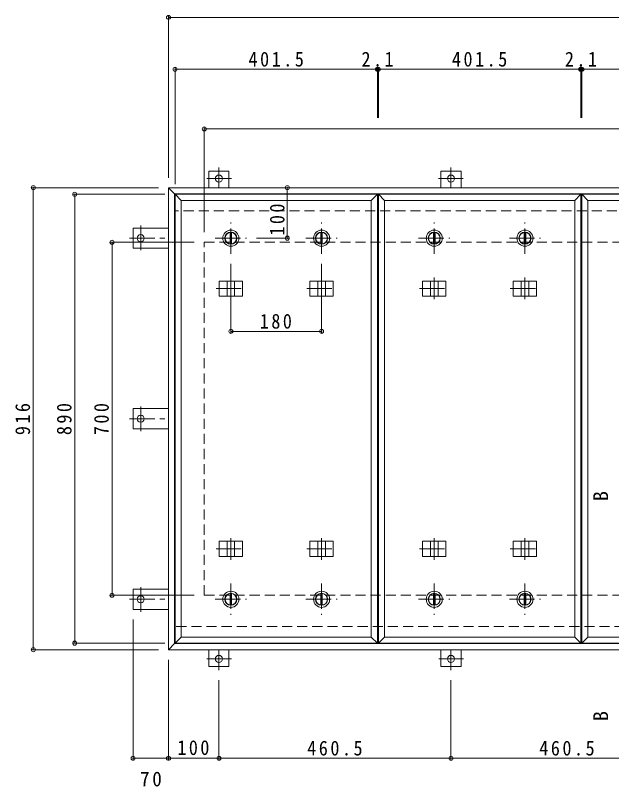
# Model space of a CAD drawing. Units: millimetres at full size, sheet at 1:10. Extents: x -2686 to 2781, y -1962 to 1858.
# Drawn here: x -2686 to -1503, y -248 to 1281 of the extents above; entities that cross this region are included whole.
import ezdxf
from ezdxf.enums import TextEntityAlignment as Align

# ---------------------------------------------------------------- set-up
doc = ezdxf.new("R2010")
doc.units = ezdxf.units.MM
doc.header["$LTSCALE"] = 10
doc.header["$PDMODE"] = 32
doc.header["$PDSIZE"] = 8
doc.linetypes.add('CHAIN1', pattern=[8, 5, -1, 1, -1])
doc.linetypes.add('DASHED2', pattern=[3, 2, -1])
for name, color, linetype, lineweight in [('0-1_躯体', 2, 'DASHED2', 9), ('0-2_仕上', 4, 'Continuous', 9), ('0-3_建具', 4, 'Continuous', 9), ('0-5_寸法', 7, 'Continuous', 9), ('0-C', 2, 'Continuous', 9), ('0-E', 3, 'Continuous', 9), ('0-F', 7, 'Continuous', 9)]:
    doc.layers.add(name, color=color, linetype=linetype, lineweight=lineweight)
doc.styles.add('ＭＳ ゴシック', font='')
doc.styles.get('ＭＳ ゴシック').set_extended_font_data('MS Gothic')

msp = doc.modelspace()

# ---------------------------------------------------------------- linework, layer by layer
at = {"layer": '0-1_躯体'}
for p, q in [((-352.35, 892.92), (-2370.35, 892.92)), ((-2311.35, 830.92), (-411.35, 830.92)), ((-2311.35, 130.92), (-2311.35, 830.92)), ((-2311.35, 130.92), (-411.35, 130.92)), ((-756.97, 68.92), (-2370.35, 68.92))]:
    msp.add_line(p, q, dxfattribs=at)
at = {"layer": '0-2_仕上'}
for p, q in [((-2369.35, 35.92), (-2369.35, 925.92)), ((-1967.85, 35.92), (-1967.85, 925.92)), ((-1965.72, 35.92), (-1965.72, 925.92)), ((-1564.22, 35.92), (-1564.22, 925.92)), ((-1562.1, 35.92), (-1562.1, 925.92)), ((-2357.35, 47.92), (-2357.35, 913.92)), ((-1979.85, 47.92), (-1979.85, 913.92)), ((-1953.72, 47.92), (-1953.72, 913.92)), ((-1576.22, 47.92), (-1576.22, 913.92)), ((-1550.1, 47.92), (-1550.1, 913.92))]:
    msp.add_line(p, q, dxfattribs=at)
for points in [[(-1979.85, 913.92), (-1967.85, 925.92), (-2369.35, 925.92)], [(-1979.85, 913.92), (-2357.35, 913.92), (-2369.35, 925.92)], [(-1576.22, 913.92), (-1564.22, 925.92), (-1965.72, 925.92)], [(-1576.22, 913.92), (-1953.72, 913.92), (-1965.72, 925.92)], [(-1172.6, 913.92), (-1160.6, 925.92), (-1562.1, 925.92)], [(-1172.6, 913.92), (-1550.1, 913.92), (-1562.1, 925.92)], [(-2357.35, 47.92), (-2369.35, 35.92), (-1967.85, 35.92)], [(-2357.35, 47.92), (-1979.85, 47.92), (-1967.85, 35.92)], [(-1953.72, 47.92), (-1965.72, 35.92), (-1564.22, 35.92)], [(-1953.72, 47.92), (-1576.22, 47.92), (-1564.22, 35.92)], [(-1550.1, 47.92), (-1562.1, 35.92), (-1160.6, 35.92)], [(-1550.1, 47.92), (-1172.6, 47.92), (-1160.6, 35.92)]]:
    msp.add_lwpolyline(points, dxfattribs=at)
at = {"layer": '0-3_建具', "color": 2}
for p, q in [((-2382.35, 938.92), (-2370.35, 926.92)), ((-340.35, 938.92), (-2382.35, 938.92)), ((-2382.35, 22.92), (-2382.35, 938.92)), ((-352.35, 926.92), (-2370.35, 926.92)), ((-2370.35, 34.92), (-2370.35, 926.92)), ((-2382.35, 22.92), (-2370.35, 34.92)), ((-352.35, 34.92), (-2370.35, 34.92)), ((-340.35, 22.92), (-2382.35, 22.92))]:
    msp.add_line(p, q, dxfattribs=at)
at = {"layer": '0-3_建具'}
for p, q in [((-2281.69, 753.92), (-2281.69, 723.92)), ((-2281.69, 753.92), (-2235.51, 753.92)), ((-2266.1, 753.92), (-2266.1, 723.92)), ((-2251.1, 753.92), (-2251.1, 723.92)), ((-2235.51, 753.92), (-2235.51, 723.92)), ((-2101.69, 753.92), (-2101.69, 723.92)), ((-2101.69, 753.92), (-2055.51, 753.92)), ((-2086.1, 753.92), (-2086.1, 723.92)), ((-2071.1, 753.92), (-2071.1, 723.92)), ((-2055.51, 753.92), (-2055.51, 723.92)), ((-1878.06, 753.92), (-1878.06, 723.92)), ((-1878.06, 753.92), (-1831.88, 753.92)), ((-1862.47, 753.92), (-1862.47, 723.92)), ((-1847.47, 753.92), (-1847.47, 723.92)), ((-1831.88, 753.92), (-1831.88, 723.92)), ((-1698.06, 753.92), (-1698.06, 723.92)), ((-1698.06, 753.92), (-1651.88, 753.92)), ((-1682.47, 753.92), (-1682.47, 723.92)), ((-1667.47, 753.92), (-1667.47, 723.92)), ((-1651.88, 753.92), (-1651.88, 723.92)), ((-2281.69, 723.92), (-2235.51, 723.92)), ((-2101.69, 723.92), (-2055.51, 723.92)), ((-1878.06, 723.92), (-1831.88, 723.92)), ((-1698.06, 723.92), (-1651.88, 723.92)), ((-2281.69, 207.92), (-2281.69, 237.92)), ((-2281.69, 237.92), (-2235.51, 237.92)), ((-2266.1, 207.92), (-2266.1, 237.92)), ((-2251.1, 207.92), (-2251.1, 237.92)), ((-2235.51, 207.92), (-2235.51, 237.92)), ((-2101.69, 207.92), (-2101.69, 237.92)), ((-2101.69, 237.92), (-2055.51, 237.92)), ((-2086.1, 207.92), (-2086.1, 237.92)), ((-2071.1, 207.92), (-2071.1, 237.92)), ((-2055.51, 207.92), (-2055.51, 237.92)), ((-1878.06, 207.92), (-1878.06, 237.92)), ((-1878.06, 237.92), (-1831.88, 237.92)), ((-1862.47, 207.92), (-1862.47, 237.92)), ((-1847.47, 207.92), (-1847.47, 237.92)), ((-1831.88, 207.92), (-1831.88, 237.92)), ((-1698.06, 207.92), (-1698.06, 237.92)), ((-1698.06, 237.92), (-1651.88, 237.92)), ((-1682.47, 207.92), (-1682.47, 237.92)), ((-1667.47, 207.92), (-1667.47, 237.92)), ((-1651.88, 207.92), (-1651.88, 237.92)), ((-2281.69, 207.92), (-2235.51, 207.92)), ((-2101.69, 207.92), (-2055.51, 207.92)), ((-1878.06, 207.92), (-1831.88, 207.92)), ((-1698.06, 207.92), (-1651.88, 207.92))]:
    msp.add_line(p, q, dxfattribs=at)
at = {"layer": '0-3_建具', "linetype": 'CHAIN1'}
for p, q in [((-2258.6, 761.04), (-2258.6, 717.8)), ((-2078.6, 761.04), (-2078.6, 717.8)), ((-1854.97, 761.04), (-1854.97, 717.8)), ((-1674.97, 761.04), (-1674.97, 717.8)), ((-2288.01, 738.92), (-2229.19, 738.92)), ((-2108.01, 738.92), (-2049.19, 738.92)), ((-1884.38, 738.92), (-1825.56, 738.92)), ((-1704.38, 738.92), (-1645.56, 738.92)), ((-2258.6, 200.81), (-2258.6, 244.04)), ((-2078.6, 200.81), (-2078.6, 244.04)), ((-1854.97, 200.81), (-1854.97, 244.04)), ((-1674.97, 200.81), (-1674.97, 244.04)), ((-2288.01, 222.92), (-2229.19, 222.92)), ((-2108.01, 222.92), (-2049.19, 222.92)), ((-1884.38, 222.92), (-1825.56, 222.92)), ((-1704.38, 222.92), (-1645.56, 222.92))]:
    msp.add_line(p, q, dxfattribs=at)
at = {"layer": '0-C', "linetype": 'CHAIN1'}
for p, q in [((-2258.6, 807.92), (-2258.6, 869.92)), ((-2078.6, 807.92), (-2078.6, 869.92)), ((-1854.97, 807.92), (-1854.97, 869.92)), ((-1674.97, 807.92), (-1674.97, 869.92)), ((-2289.6, 838.92), (-2227.6, 838.92)), ((-2109.6, 838.92), (-2047.6, 838.92)), ((-1885.97, 838.92), (-1823.97, 838.92)), ((-1705.97, 838.92), (-1643.97, 838.92)), ((-2258.6, 153.92), (-2258.6, 91.92)), ((-2078.6, 153.92), (-2078.6, 91.92)), ((-1854.97, 153.92), (-1854.97, 91.92)), ((-1674.97, 153.92), (-1674.97, 91.92)), ((-2289.6, 122.92), (-2227.6, 122.92)), ((-2109.6, 122.92), (-2047.6, 122.92)), ((-1885.97, 122.92), (-1823.97, 122.92)), ((-1705.97, 122.92), (-1643.97, 122.92))]:
    msp.add_line(p, q, dxfattribs=at)
at = {"layer": '0-C'}
for p, q in [((-2260.1, 850.33), (-2260.1, 827.52)), ((-2257.1, 850.33), (-2257.1, 827.52)), ((-2080.1, 850.33), (-2080.1, 827.52)), ((-2077.1, 850.33), (-2077.1, 827.52)), ((-1856.47, 850.33), (-1856.47, 827.52)), ((-1853.47, 850.33), (-1853.47, 827.52)), ((-1676.47, 850.33), (-1676.47, 827.52)), ((-1673.47, 850.33), (-1673.47, 827.52)), ((-2260.1, 111.52), (-2260.1, 134.33)), ((-2257.1, 111.52), (-2257.1, 134.33)), ((-2080.1, 111.52), (-2080.1, 134.33)), ((-2077.1, 111.52), (-2077.1, 134.33)), ((-1856.47, 111.52), (-1856.47, 134.33)), ((-1853.47, 111.52), (-1853.47, 134.33)), ((-1676.47, 111.52), (-1676.47, 134.33)), ((-1673.47, 111.52), (-1673.47, 134.33))]:
    msp.add_line(p, q, dxfattribs=at)
for centre, radius in [((-2258.6, 838.92), 16), ((-2258.6, 838.92), 12), ((-2258.6, 838.92), 11.5), ((-2078.6, 838.92), 16), ((-2078.6, 838.92), 12), ((-2078.6, 838.92), 11.5), ((-1854.97, 838.92), 16), ((-1854.97, 838.92), 12), ((-1854.97, 838.92), 11.5), ((-1674.97, 838.92), 16), ((-1674.97, 838.92), 12), ((-1674.97, 838.92), 11.5), ((-2258.6, 122.92), 16), ((-2078.6, 122.92), 16), ((-1854.97, 122.92), 16), ((-1674.97, 122.92), 16), ((-2258.6, 122.92), 12), ((-2258.6, 122.92), 11.5), ((-2078.6, 122.92), 12), ((-2078.6, 122.92), 11.5), ((-1854.97, 122.92), 12), ((-1854.97, 122.92), 11.5), ((-1674.97, 122.92), 12), ((-1674.97, 122.92), 11.5)]:
    msp.add_circle(centre, radius, dxfattribs=at)
at = {"layer": '0-E', "linetype": 'CHAIN1'}
for p, q in [((-2282.35, 979.28), (-2282.35, 939.12)), ((-1821.85, 979.28), (-1821.85, 939.12)), ((-2257.51, 957.12), (-2306.39, 957.12)), ((-1846.69, 957.12), (-1797.8, 957.12)), ((-2437.55, 863.76), (-2437.55, 814.88)), ((-2459.71, 838.92), (-2382.35, 838.92)), ((-2437.55, 456.08), (-2437.55, 504.97)), ((-2459.71, 480.92), (-2382.35, 480.92)), ((-2437.55, 98.08), (-2437.55, 146.97)), ((-2459.71, 122.92), (-2382.35, 122.92)), ((-2282.35, -17.43), (-2282.35, 22.72)), ((-1821.85, -17.43), (-1821.85, 22.72)), ((-2257.51, 4.72), (-2306.39, 4.72)), ((-1797.01, 4.72), (-1845.89, 4.72))]:
    msp.add_line(p, q, dxfattribs=at)
at = {"layer": '0-E'}
for p, q in [((-2302.35, 938.92), (-2302.35, 972.12)), ((-2262.35, 972.12), (-2302.35, 972.12)), ((-2262.35, 938.92), (-2262.35, 972.12)), ((-1841.85, 938.92), (-1841.85, 972.12)), ((-1841.85, 972.12), (-1801.85, 972.12)), ((-1801.85, 938.92), (-1801.85, 972.12)), ((-2382.35, 858.92), (-2452.55, 858.92)), ((-2452.55, 858.92), (-2452.55, 818.92)), ((-2382.35, 818.92), (-2452.55, 818.92)), ((-2382.35, 500.92), (-2452.55, 500.92)), ((-2452.55, 460.92), (-2452.55, 500.92)), ((-2382.35, 460.92), (-2452.55, 460.92)), ((-2382.35, 142.92), (-2452.55, 142.92)), ((-2452.55, 102.92), (-2452.55, 142.92)), ((-2382.35, 102.92), (-2452.55, 102.92)), ((-2302.35, 22.92), (-2302.35, -10.28)), ((-2262.35, 22.92), (-2262.35, -10.28)), ((-1841.85, 22.92), (-1841.85, -10.28)), ((-1801.85, 22.92), (-1801.85, -10.28)), ((-2262.35, -10.28), (-2302.35, -10.28)), ((-1801.85, -10.28), (-1841.85, -10.28))]:
    msp.add_line(p, q, dxfattribs=at)
for centre in [(-2282.35, 957.12), (-1821.85, 957.12), (-2437.55, 838.92), (-2437.55, 480.92), (-2437.55, 122.92), (-2282.35, 4.72), (-1821.85, 4.72)]:
    msp.add_circle(centre, 7, dxfattribs=at)
at = {"layer": '0-F'}
for p, q in [((-2382.35, 1279.64), (-2382.35, 958.92)), ((-2382.35, 1276.64), (-340.35, 1276.64)), ((-2369.35, 1176.84), (-2369.35, 945.92)), ((-2369.35, 1173.84), (-1967.85, 1173.84)), ((-1967.85, 1176.84), (-1967.85, 1077.25)), ((-1967.85, 1173.84), (-1965.72, 1173.84)), ((-1965.72, 1176.84), (-1965.72, 1077.25)), ((-1965.72, 1173.84), (-1564.22, 1173.84)), ((-1564.22, 1176.84), (-1564.22, 1077.25)), ((-1564.22, 1173.84), (-1562.1, 1173.84)), ((-1562.1, 1176.84), (-1562.1, 1077.25)), ((-1562.1, 1173.84), (-1160.6, 1173.84)), ((-2311.35, 1058.64), (-2311.35, 850.92)), ((-2311.35, 1055.64), (-411.35, 1055.64)), ((-2653.72, 938.92), (-2402.35, 938.92)), ((-2650.72, 938.92), (-2650.72, 22.92)), ((-2146.71, 938.92), (-2146.71, 838.92)), ((-2571.4, 925.92), (-2389.35, 925.92)), ((-2568.4, 35.92), (-2568.4, 925.92)), ((-2497.47, 830.92), (-2331.35, 830.92)), ((-2494.47, 130.92), (-2494.47, 830.92)), ((-2143.71, 838.92), (-2207.6, 838.92)), ((-2258.6, 651.17), (-2258.6, 787.92)), ((-2078.6, 651.17), (-2078.6, 787.92)), ((-2258.6, 654.17), (-2078.6, 654.17)), ((-2497.47, 130.92), (-2331.35, 130.92)), ((-2452.55, -195.32), (-2452.55, 82.92)), ((-2571.4, 35.92), (-2389.35, 35.92)), ((-2653.72, 22.92), (-2402.35, 22.92)), ((-2382.35, -195.32), (-2382.35, 2.92)), ((-2282.35, -195.32), (-2282.35, -37.43)), ((-1821.85, -195.32), (-1821.85, -37.43)), ((-2452.55, -192.32), (-2382.35, -192.32)), ((-2382.35, -192.32), (-2282.35, -192.32)), ((-2282.35, -192.32), (-1821.85, -192.32)), ((-1821.85, -192.32), (-1361.35, -192.32))]:
    msp.add_line(p, q, dxfattribs=at)
for p in [(-2382.35, 1276.64), (-2369.35, 1173.84), (-1967.85, 1173.84), (-1965.72, 1173.84), (-1564.22, 1173.84), (-1562.1, 1173.84), (-2311.35, 1055.64), (-2650.72, 938.92), (-2146.71, 938.92), (-2568.4, 925.92), (-2146.71, 838.92), (-2494.47, 830.92), (-2258.6, 654.17), (-2078.6, 654.17), (-2494.47, 130.92), (-2568.4, 35.92), (-2650.72, 22.92), (-2452.55, -192.32), (-2382.35, -192.32), (-2282.35, -192.32), (-1821.85, -192.32)]:
    msp.add_point(p, dxfattribs=at)

# ---------------------------------------------------------------- texts
at = {"layer": '0-5_寸法', "color": 2, "style": 'ＭＳ ゴシック'}
for p in [(-1501.21, 317.46), (-1501.21, -118.73)]:
    msp.add_text('B', height=29.33, rotation=90, dxfattribs=at).set_placement(p, align=Align.BOTTOM_LEFT)
at = {"layer": '0-F', "color": 2, "char_height": 29.33, "attachment_point": 7, "style": 'ＭＳ ゴシック'}
for s, insert in [('\\T1.28;\\W0.9;401.5', (-2223.6, 1178.84)), ('\\T1.27;\\W0.9;2.1', (-1999.29, 1178.84)), ('\\T1.28;\\W0.9;401.5', (-1819.97, 1178.84)), ('\\T1.27;\\W0.9;2.1', (-1595.66, 1178.84)), ('\\T1.27;\\W0.9;180', (-2201.1, 659.17)), ('\\T1.27;\\W0.9;100', (-2364.85, -186.32)), ('\\T1.28;\\W0.9;460.5', (-2107.1, -187.32)), ('\\T1.28;\\W0.9;460.5', (-1646.6, -187.32)), ('\\T1.27;\\W0.95;70', (-2438.7, -248.5))]:
    msp.add_mtext(s, dxfattribs=dict(at, insert=insert))
at = {"layer": '0-F', "color": 2, "char_height": 29.33, "attachment_point": 7, "rotation": 90, "style": 'ＭＳ ゴシック'}
for s, insert in [('\\T1.27;\\W0.9;100', (-2151.71, 844)), ('\\T1.27;\\W0.9;916', (-2656.72, 448.42)), ('\\T1.27;\\W0.9;890', (-2574.4, 448.42)), ('\\T1.27;\\W0.9;700', (-2500.47, 448.42))]:
    msp.add_mtext(s, dxfattribs=dict(at, insert=insert))

doc.saveas('drawing.dxf')
